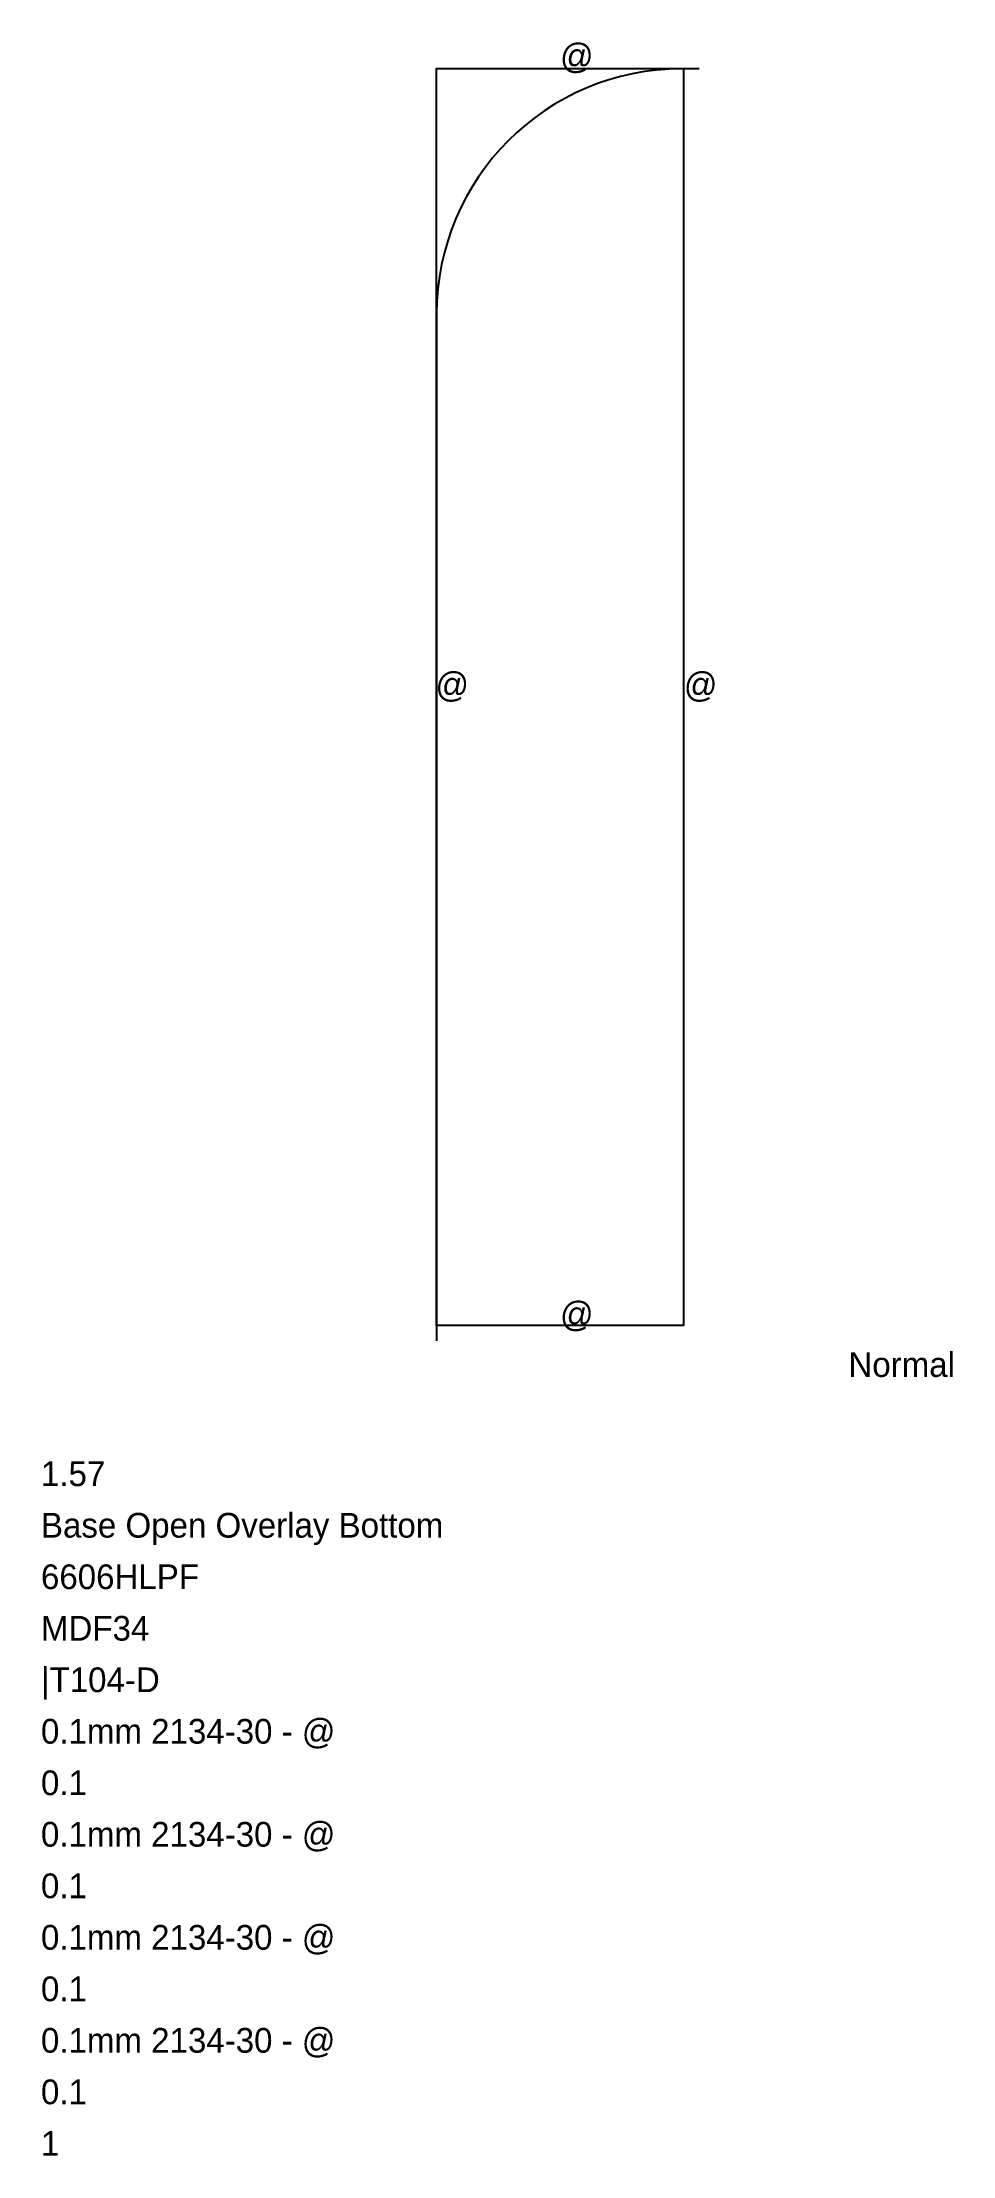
# Model space of a CAD drawing. Header units: metres. Extents: x -191 to 251, y -403 to 623.
import ezdxf

# ---------------------------------------------------------------- set-up
doc = ezdxf.new("R2010")
doc.units = ezdxf.units.M

msp = doc.modelspace()

# ---------------------------------------------------------------- linework, layer by layer
at = {"layer": 'BORDER_Z19P0', "color": 7}
msp.add_lwpolyline([(0, 0), (0, 610), (120, 610), (120, 0)], close=True, dxfattribs=at)
at = {"layer": 'ROUTE_Z19P5RT104', "color": 3}
msp.add_lwpolyline([(127.5, 609.9), (120, 609.9), (119.04, 609.9, 0.41421356), (0.1, 490.96), (0.1, 0), (0.1, -7.5)], format="xyb", dxfattribs=at)

# ---------------------------------------------------------------- texts
at = {"layer": 'BOTTOMEB', "color": 1}
msp.add_text('0.1mm 2134-30 - @', height=12, dxfattribs=at).set_placement((-192, -353))
at = {"layer": 'BOTTOMEBTHICKNESS', "color": 1}
msp.add_text('0.1', height=12, dxfattribs=at).set_placement((-192, -378))
at = {"layer": 'DESCRIPTION', "color": 1}
msp.add_text('Base Open Overlay Bottom', height=12, dxfattribs=at).set_placement((-192, -103))
at = {"layer": 'FILENAME', "color": 1}
msp.add_text('6606HLPF', height=12, dxfattribs=at).set_placement((-192, -128))
at = {"layer": 'FIRSTSYMBOL', "color": 1}
msp.add_text('@', height=12, dxfattribs=at).set_placement((120.125, 305))
at = {"layer": 'FORTHSYMBOL', "color": 1}
msp.add_text('@', height=12, dxfattribs=at).set_placement((60, 610.125))
at = {"layer": 'ITEMNUMBER', "color": 1}
msp.add_text('1.57', height=12, dxfattribs=at).set_placement((-192, -78))
at = {"layer": 'LEFTEB', "color": 1}
msp.add_text('0.1mm 2134-30 - @', height=12, dxfattribs=at).set_placement((-192, -203))
at = {"layer": 'LEFTEBTHICKNESS', "color": 1}
msp.add_text('0.1', height=12, dxfattribs=at).set_placement((-192, -228))
at = {"layer": 'MATERIALCODE', "color": 1}
msp.add_text('|T104-D', height=12, dxfattribs=at).set_placement((-192, -178))
at = {"layer": 'MATERIALNAME', "color": 1}
msp.add_text('MDF34', height=12, dxfattribs=at).set_placement((-192, -153))
at = {"layer": 'Qty', "color": 1}
msp.add_text('1', height=12, dxfattribs=at).set_placement((-192, -403))
at = {"layer": 'RIGHTEB', "color": 1}
msp.add_text('0.1mm 2134-30 - @', height=12, dxfattribs=at).set_placement((-192, -303))
at = {"layer": 'RIGHTEBTHICKNESS', "color": 1}
msp.add_text('0.1', height=12, dxfattribs=at).set_placement((-192, -328))
at = {"layer": 'RUNFIELD', "color": 1}
msp.add_text('Normal', height=12, dxfattribs=at).set_placement((200, -25))
at = {"layer": 'SECONDSYMBOL', "color": 1}
msp.add_text('@', height=12, dxfattribs=at).set_placement((60, -0.5))
at = {"layer": 'THRIDSYMBOL', "color": 1}
msp.add_text('@', height=12, dxfattribs=at).set_placement((-0.5, 305))
at = {"layer": 'TOPEB', "color": 1}
msp.add_text('0.1mm 2134-30 - @', height=12, dxfattribs=at).set_placement((-192, -253))
at = {"layer": 'TOPEBTHICKNESS', "color": 1}
msp.add_text('0.1', height=12, dxfattribs=at).set_placement((-192, -278))

doc.saveas('drawing.dxf')
